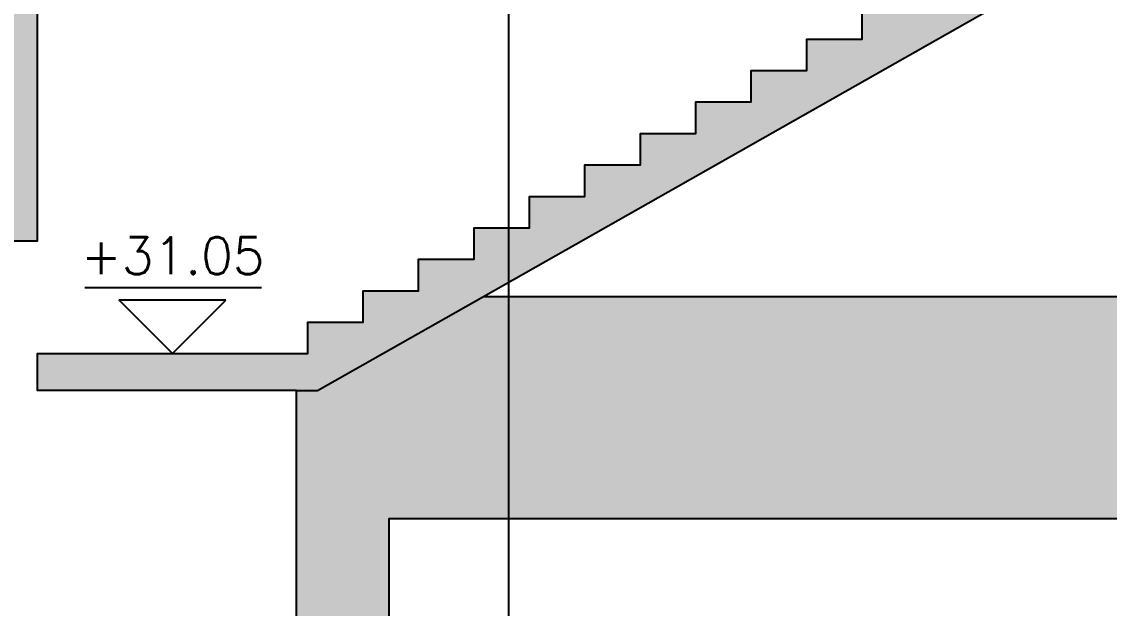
# Model space of a CAD drawing. Header units: millimetres. Extents: x 400392 to 401186, y 4543812 to 4544115.
# Drawn here: x 400875.92 to 400881.8, y 4544035.87 to 4544039.04 of the extents above; entities that cross this region are included whole.
import ezdxf
from ezdxf.enums import TextEntityAlignment as Align

# ---------------------------------------------------------------- set-up
doc = ezdxf.new("R2010")
doc.units = ezdxf.units.MM
for name, pattern in [('AKS', [3, 2.5, -0.25, 0, -0.25]), ('CIZGI', [0.4, 0.25, -0.15]), ('CONTINU', [0])]:
    doc.linetypes.add(name, pattern=pattern)
for name, color, linetype in [('aks prota', 2, 'AKS'), ('kesik prota', 2, 'CIZGI'), ('kesit prota', 1, 'Continuous'), ('kesit tarama prota', 252, 'Continuous'), ('kot prota', 4, 'Continuous'), ('PRT-CST-rc_level', 6, 'Continuous'), ('PRT-CST-rc_levermark', 4, 'Continuous')]:
    doc.layers.add(name, color=color, linetype=linetype)
doc.styles.add('OLCU', font='romanstw.shx')

# ---------------------------------------------------------------- blocks, each defined once
blk = doc.blocks.new('KOTK5')
at = {"layer": 'PRT-CST-rc_levermark'}
blk.add_line((216.7, 160), (-213.3, 160), dxfattribs=at)
blk.add_lwpolyline([(130, 130), (-130, 130), (0, 0)], close=True, dxfattribs=at)
at = {"layer": 'PRT-CST-rc_level', "style": 'OLCU'}
blk.add_attdef('000.00', text='', height=90, dxfattribs=at).set_placement((0, 193.1), align=Align.CENTER)

msp = doc.modelspace()

# ---------------------------------------------------------------- hatches: boundary and pattern name
at = {"layer": 'kesit tarama prota'}
h = msp.add_hatch(color=256, dxfattribs=at)
h.dxf.hatch_style = 1
h.paths.add_polyline_path([(400873.40275, 4544036.35867), (400873.40275, 4544032.64245), (400874.00548, 4544032.64245), (400874.00548, 4544037.85867), (400876.00275, 4544037.85867), (400876.00275, 4544039.81867), (400877.46048, 4544039.81867), (400877.46048, 4544039.99913), (400877.3411, 4544039.99913), (400877.3411, 4544040.11867), (400875.70275, 4544040.11867), (400875.70275, 4544038.35867), (400873.50075, 4544038.35867), (400873.50075, 4544037.55867), (400871.14044, 4544037.55867), (400871.14044, 4544036.35867)])
h = msp.add_hatch(color=256, dxfattribs=at)
h.dxf.hatch_style = 1
h.paths.add_polyline_path([(400878.41687, 4544037.55867), (400882.26348, 4544039.73863), (400882.26348, 4544039.96965), (400881.96548, 4544039.96965), (400881.96548, 4544039.79963), (400881.66548, 4544039.79963), (400881.66548, 4544039.62961), (400881.36548, 4544039.62961), (400881.36548, 4544039.4596), (400881.06548, 4544039.4596), (400881.06548, 4544039.28958), (400880.76548, 4544039.28958), (400880.76548, 4544039.11956), (400880.46548, 4544039.11956), (400880.46548, 4544038.94954), (400880.16548, 4544038.94954), (400880.16548, 4544038.77953), (400879.86548, 4544038.77953), (400879.86548, 4544038.60951), (400879.56548, 4544038.60951), (400879.56548, 4544038.43949), (400879.26548, 4544038.43949), (400879.26548, 4544038.26948), (400878.96548, 4544038.26948), (400878.96548, 4544038.09946), (400878.66548, 4544038.09946), (400878.66548, 4544037.92944), (400878.36548, 4544037.92944), (400878.36548, 4544037.75942), (400878.06548, 4544037.75942), (400878.06548, 4544037.58941), (400877.76548, 4544037.58941), (400877.76548, 4544037.41939), (400877.46548, 4544037.41939), (400877.46548, 4544037.24937), (400876.00275, 4544037.24937), (400876.00275, 4544037.04937), (400877.40548, 4544037.04937), (400877.40548, 4544032.64245), (400877.90648, 4544032.64245), (400877.90648, 4544036.35867), (400885.21913, 4544036.35867), (400885.21913, 4544037.55867), (400882.56548, 4544037.55867), (400882.56548, 4544040.11867), (400882.38286, 4544040.11867), (400882.38286, 4544039.99913), (400882.26348, 4544039.99913), (400882.26348, 4544037.55867)])

# ---------------------------------------------------------------- linework, layer by layer
at = {"layer": 'aks prota', "ltscale": 10}
msp.add_line((400878.55275, 4544031.56595), (400878.55275, 4544041.21371), dxfattribs=at)
at = {"layer": 'kesik prota', "ltscale": 10}
msp.add_lwpolyline([(400877.40548, 4544037.04937), (400877.51821, 4544037.04937), (400878.41687, 4544037.55867)], dxfattribs=at)
at = {"layer": 'kesit prota', "color": 1}
for points in [[(400874.00548, 4544032.64245), (400874.00548, 4544037.85867), (400876.00275, 4544037.85867), (400876.00275, 4544039.81867), (400877.46048, 4544039.81867), (400877.46048, 4544040.11867), (400875.70275, 4544040.11867), (400875.70275, 4544038.35867), (400873.50075, 4544038.35867), (400873.50075, 4544037.55867), (400871.14044, 4544037.55867)], [(400878.41687, 4544037.55867), (400882.26348, 4544037.55867), (400882.26348, 4544040.11867)], [(400878.41687, 4544037.55867), (400882.26348, 4544039.73863)], [(400877.40548, 4544037.04937), (400876.00275, 4544037.04937), (400876.00275, 4544037.24937), (400877.46548, 4544037.24937), (400877.46548, 4544037.41939), (400877.76548, 4544037.41939), (400877.76548, 4544037.58941), (400878.06548, 4544037.58941), (400878.06548, 4544037.75942), (400878.36548, 4544037.75942), (400878.36548, 4544037.92944), (400878.66548, 4544037.92944), (400878.66548, 4544038.09946), (400878.96548, 4544038.09946), (400878.96548, 4544038.26948), (400879.26548, 4544038.26948), (400879.26548, 4544038.43949), (400879.56548, 4544038.43949), (400879.56548, 4544038.60951), (400879.86548, 4544038.60951), (400879.86548, 4544038.77953), (400880.16548, 4544038.77953), (400880.16548, 4544038.94954), (400880.46548, 4544038.94954), (400880.46548, 4544039.11956)], [(400877.40548, 4544032.64245), (400877.40548, 4544037.04937)], [(400877.90648, 4544032.64245), (400877.90648, 4544036.35867), (400885.21913, 4544036.35867)]]:
    msp.add_lwpolyline(points, dxfattribs=at)

# ---------------------------------------------------------------- block references
at = {"layer": 'kot prota', "linetype": 'CONTINU', "ltscale": 0.1, "xscale": 0.002222222222222222, "yscale": 0.002222222222222222, "zscale": 0.002222222222222222}
msp.add_blockref('KOTK5', (400876.73412, 4544037.24937), dxfattribs=at).add_auto_attribs({'000.00': '+31.05'})

doc.saveas('drawing.dxf')
